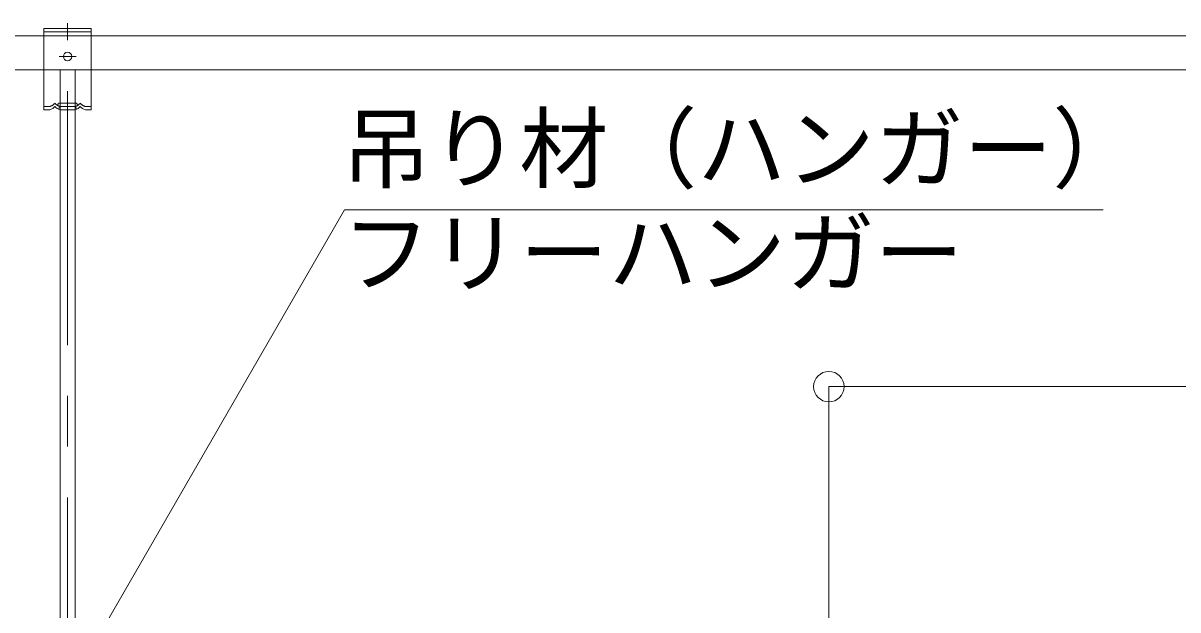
# Model space of a CAD drawing. Units: millimetres on the paper, with parts at other scales. Extents: x -195 to 195, y -135 to 132.
# Drawn here: x 20.29 to 43.05, y 48.46 to 60.01 of the extents above; entities that cross this region are included whole.
import ezdxf
from ezdxf.enums import TextEntityAlignment as Align

# ---------------------------------------------------------------- set-up
doc = ezdxf.new("R2010")
doc.units = ezdxf.units.MM
doc.header["$PDMODE"] = 32
doc.header["$PDSIZE"] = 0.6
doc.linetypes.add('CHAIN1', pattern=[8, 5, -1, 1, -1])
doc.linetypes.add('DASHED1', pattern=[1.8, 1.2, -0.6])
for name, color, linetype, lineweight in [('6-0_中心線', 4, 'CHAIN1', 9), ('6-1_吊り材', 7, 'Continuous', 18), ('6-5_寸法', 4, 'Continuous', 9), ('6-6_文字', 7, 'Continuous', 18), ('6-9_躯体他', 4, 'Continuous', 9), ('6-B_補強金具・金具・その他', 3, 'Continuous', 18)]:
    doc.layers.add(name, color=color, linetype=linetype, lineweight=lineweight)
doc.styles.add('ＭＳ ゴシック', font='')
doc.styles.get('ＭＳ ゴシック').set_extended_font_data('MS Gothic')

msp = doc.modelspace()

# ---------------------------------------------------------------- linework, layer by layer
at = {"layer": '6-0_中心線'}
for p, q in [((21.172, 45.673), (21.172, 60.009)), ((21.338, 59.353), (21.005, 59.353))]:
    msp.add_line(p, q, dxfattribs=at)
at = {"layer": '6-1_吊り材', "linetype": 'DASHED1'}
for p, q in [((21.022, 58.303), (21.022, 59.09)), ((21.322, 58.303), (21.322, 59.09))]:
    msp.add_line(p, q, dxfattribs=at)
at = {"layer": '6-1_吊り材'}
for p, q in [((21.022, 47.44), (21.022, 58.303)), ((21.322, 47.44), (21.322, 58.303))]:
    msp.add_line(p, q, dxfattribs=at)
at = {"layer": '6-5_寸法'}
for q in [(36.172, 46.915), (36.172, 46.915), (96.839, 52.854)]:
    msp.add_line((36.172, 52.854), q, dxfattribs=at)
at = {"layer": '6-5_寸法', "color": 3}
msp.add_point((36.172, 52.854), dxfattribs=at)
at = {"layer": '6-6_文字'}
for q in [(21.368, 47.225), (41.579, 56.336)]:
    msp.add_line((26.628, 56.336), q, dxfattribs=at)
at = {"layer": '6-9_躯体他'}
for p, q in [((6.172, 59.757), (154.184, 59.757)), ((6.172, 59.09), (154.129, 59.09))]:
    msp.add_line(p, q, dxfattribs=at)
at = {"layer": '6-B_補強金具・金具・その他'}
for p, q in [((20.705, 59.903), (20.705, 58.303)), ((20.705, 59.09), (21.639, 59.09)), ((20.822, 58.303), (20.705, 58.303)), ((20.989, 58.433), (21.022, 58.433)), ((21.022, 58.303), (21.322, 58.303)), ((21.522, 58.303), (21.639, 58.303))]:
    msp.add_line(p, q, dxfattribs=at)
at = {"layer": '6-B_補強金具・金具・その他', "linetype": 'DASHED1'}
for p, q in [((20.705, 59.836), (21.639, 59.836)), ((20.822, 58.369), (20.705, 58.369)), ((20.989, 58.433), (21.322, 58.433)), ((21.022, 58.367), (21.022, 58.433)), ((21.022, 58.369), (21.322, 58.369)), ((21.355, 58.433), (21.322, 58.433)), ((21.322, 58.367), (21.322, 58.433)), ((21.522, 58.369), (21.639, 58.369))]:
    msp.add_line(p, q, dxfattribs=at)
at = {"layer": '6-B_補強金具・金具・その他'}
msp.add_lwpolyline([(20.705, 59.903), (21.639, 59.903), (21.639, 58.303)], dxfattribs=at)
msp.add_circle((21.172, 59.353), 0.0833, dxfattribs=at)
at = {"layer": '6-B_補強金具・金具・その他', "linetype": 'DASHED1'}
for centre, radius, start, end in [((20.777, 58.544), 0.181, 284.2575, 323.1226), ((21.066, 58.544), 0.181, 216.8774, 255.7425), ((20.957, 58.428), 0.0319, 297.7261, 9.1438), ((20.989, 58.367), 0.0333, 270, 0), ((21.277, 58.544), 0.181, 284.2575, 323.1226), ((21.355, 58.367), 0.0333, 180, 270), ((21.387, 58.428), 0.0319, 170.8562, 242.2739), ((21.566, 58.544), 0.181, 216.8774, 255.7425)]:
    msp.add_arc(centre, radius, start, end, dxfattribs=at)
at = {"layer": '6-B_補強金具・金具・その他'}
for centre, start, end in [((20.777, 58.478), 284.2575, 323.1226), ((21.066, 58.478), 216.8774, 255.7425), ((21.277, 58.478), 284.2575, 323.1226), ((21.566, 58.478), 216.8774, 255.7425)]:
    msp.add_arc(centre, 0.181, start, end, dxfattribs=at)

# ---------------------------------------------------------------- texts
at = {"layer": '6-6_文字', "style": 'ＭＳ ゴシック'}
for s, p in [('吊り材（ハンガー）', (26.576, 56.515)), ('フリーハンガー', (26.576, 54.463))]:
    msp.add_text(s, height=1.283, dxfattribs=at).set_placement(p, align=Align.BOTTOM_LEFT)

doc.saveas('drawing.dxf')
